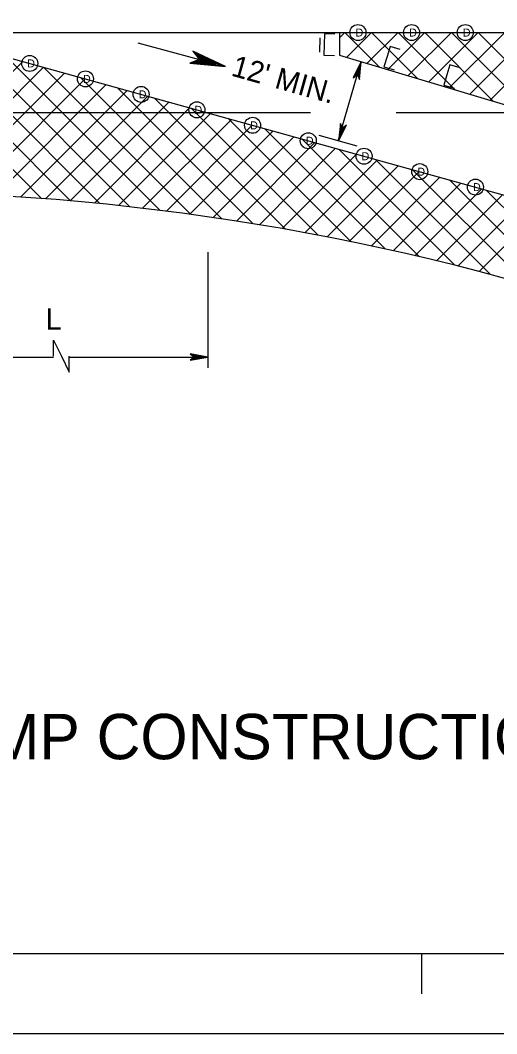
# Model space of a CAD drawing. Extents: x 499945 to 500993, y 499985 to 500645.
# Drawn here: x 500389.7 to 500479.1, y 499985 to 500174.8 of the extents above; entities that cross this region are included whole.
import ezdxf

# ---------------------------------------------------------------- set-up
doc = ezdxf.new("R2010")
doc.units = 0
for name, color, linetype in [('1', 7, 'Continuous'), ('24', 7, 'Continuous'), ('39', 7, 'Continuous'), ('41', 7, 'Continuous'), ('5', 7, 'Continuous'), ('56', 7, 'Continuous'), ('60', 7, 'Continuous')]:
    doc.layers.add(name, color=color, linetype=linetype)

msp = doc.modelspace()

# ---------------------------------------------------------------- linework, layer by layer
at = {"layer": '1'}
for p, q in [((500168.84, 500172.53), (500754.89, 500172.53)), ((500393.72, 500141.44), (500362.64, 500172.53)), ((500399.16, 500141), (500367.63, 500172.53)), ((500370.61, 500172.53), (500485.52, 500140.67)), ((500404.67, 500140.48), (500373.4, 500171.75)), ((500449.59, 500171.55), (500450.57, 500172.53)), ((500457, 500166.1), (500450.57, 500172.53)), ((500450.95, 500167.91), (500455.56, 500172.53)), ((500454.79, 500166.76), (500460.56, 500172.53)), ((500464.14, 500163.96), (500455.56, 500172.53)), ((500458.63, 500165.61), (500465.56, 500172.53)), ((500471.28, 500161.81), (500460.56, 500172.53)), ((500462.48, 500164.45), (500470.55, 500172.53)), ((500478.41, 500159.67), (500465.56, 500172.53)), ((500466.32, 500163.3), (500475.55, 500172.53)), ((500470.16, 500162.15), (500480.55, 500172.53)), ((500485.55, 500157.53), (500470.55, 500172.53)), ((500474.01, 500160.99), (500485.54, 500172.53)), ((500492.69, 500155.39), (500475.55, 500172.53)), ((500477.85, 500159.84), (500490.54, 500172.53)), ((500410.26, 500139.89), (500380.31, 500169.84)), ((500365.63, 500142.55), (500390.18, 500167.1)), ((500415.92, 500139.23), (500387.23, 500167.92)), ((500449.59, 500168.32), (500535.48, 500142.55)), ((500370.63, 500142.55), (500394.1, 500166.02)), ((500421.67, 500138.48), (500394.14, 500166.01)), ((500375.53, 500142.46), (500398.01, 500164.93)), ((500380.33, 500142.26), (500401.92, 500163.85)), ((500427.5, 500137.64), (500401.05, 500164.09)), ((500385.08, 500142.01), (500405.83, 500162.77)), ((500389.78, 500141.72), (500409.74, 500161.68)), ((500433.42, 500136.71), (500407.96, 500162.17)), ((500394.44, 500141.39), (500413.65, 500160.6)), ((500399.06, 500141.01), (500417.57, 500159.51)), ((500439.44, 500135.69), (500414.88, 500160.26)), ((500168.84, 500157.54), (500444.17, 500157.54)), ((500403.64, 500140.58), (500421.48, 500158.43)), ((500445.56, 500134.57), (500421.79, 500158.34)), ((500460.22, 500157.54), (500754.89, 500157.54)), ((500408.17, 500140.12), (500425.39, 500157.34)), ((500412.66, 500139.62), (500429.3, 500156.26)), ((500451.79, 500133.34), (500428.7, 500156.43)), ((500417.12, 500139.08), (500433.21, 500155.17)), ((500421.53, 500138.49), (500437.13, 500154.09)), ((500458.13, 500132), (500435.61, 500154.51)), ((500441.04, 500153.01), (500425.91, 500137.88)), ((500430.25, 500137.22), (500444.95, 500151.92)), ((500464.59, 500130.53), (500442.53, 500152.59)), ((500434.55, 500136.53), (500448.86, 500150.84)), ((500471.18, 500128.94), (500449.44, 500150.68)), ((500438.82, 500135.8), (500452.77, 500149.75)), ((500443.06, 500135.04), (500456.69, 500148.67)), ((500477.91, 500127.2), (500456.35, 500148.76)), ((500447.26, 500134.24), (500460.6, 500147.58)), ((500451.42, 500133.41), (500464.51, 500146.5)), ((500484.79, 500125.32), (500463.26, 500146.84)), ((500455.56, 500132.55), (500468.42, 500145.42)), ((500459.66, 500131.66), (500472.33, 500144.33)), ((500491.83, 500123.27), (500470.18, 500144.93)), ((500463.73, 500130.73), (500476.24, 500143.25)), ((500499.05, 500121.05), (500477.09, 500143.01)), ((500467.77, 500129.78), (500480.16, 500142.16)), ((500471.78, 500128.79), (500484.07, 500141.08)), ((500475.76, 500127.77), (500487.98, 500139.99)), ((500424.92, 500131.39), (500424.92, 500109.73)), ((500395.99, 500111.88), (500395.99, 500114.88)), ((500395.99, 500114.88), (500397.43, 500111.88)), ((500370.61, 500111.73), (500395.99, 500111.73)), ((500397.43, 500111.88), (500398.87, 500108.89)), ((500398.87, 500108.89), (500398.87, 500111.88)), ((500398.87, 500111.73), (500424.92, 500111.73)), ((500000, 500000), (500990, 500000)), ((500465, 499992.5), (500465, 500000)), ((500993, 499985), (499944.83, 499985))]:
    msp.add_line(p, q, dxfattribs=at)
msp.add_arc((500358.61, 499678.11), 464.66, 50.9006, 88.2641, dxfattribs=at)
at = {"layer": '24'}
msp.add_line((500411.8, 500170.57), (500423.32, 500167.48), dxfattribs=at)
for points in [[(500428.2, 500166.17), (500422.09, 500169.03), (500423.32, 500167.48), (500421.52, 500166.76), (500428.2, 500166.17), (500427.77, 500166.27), (500422.24, 500168.89), (500423.43, 500167.43), (500421.8, 500166.78), (500427.54, 500166.31), (500427.33, 500166.4), (500422.59, 500168.62), (500423.47, 500167.42), (500422.08, 500166.86), (500427.24, 500166.43), (500427.01, 500166.45), (500422.87, 500168.41), (500423.52, 500167.43), (500422.44, 500166.87), (500426.39, 500166.62), (500426.03, 500166.72), (500423.15, 500168.16), (500423.59, 500167.43), (500422.78, 500166.96), (500425.98, 500166.77), (500425.64, 500166.88), (500423.45, 500167.89), (500423.77, 500167.32), (500423.18, 500167.01), (500425.32, 500166.94), (500425, 500167.06), (500423.7, 500167.69), (500423.84, 500167.32), (500423.37, 500167.08), (500424.83, 500167.08), (500423.99, 500167.53), (500424.05, 500167.25), (500423.59, 500167.11), (500424.59, 500167.1), (500424.04, 500167.41), (500424.24, 500167.15), (500423.92, 500167.11), (500424.25, 500167.21), (500424.11, 500167.29)], [(500453.67, 500167.1), (500452.17, 500164.07), (500452.96, 500164.67), (500453.3, 500163.76), (500453.67, 500167.1), (500453.62, 500166.88), (500452.24, 500164.15), (500452.98, 500164.73), (500453.29, 500163.9), (500453.59, 500166.76), (500453.54, 500166.66), (500452.38, 500164.32), (500452.99, 500164.74), (500453.25, 500164.04), (500453.53, 500166.61), (500453.52, 500166.5), (500452.49, 500164.46), (500452.99, 500164.77), (500453.25, 500164.22), (500453.43, 500166.2), (500453.37, 500166.02), (500452.62, 500164.59), (500452.99, 500164.8), (500453.21, 500164.39), (500453.35, 500165.99), (500453.29, 500165.82), (500452.76, 500164.74), (500453.04, 500164.89), (500453.19, 500164.59), (500453.25, 500165.66), (500453.19, 500165.51), (500452.86, 500164.86), (500453.04, 500164.93), (500453.16, 500164.69), (500453.18, 500165.42), (500452.94, 500165), (500453.08, 500165.03), (500453.15, 500164.8), (500453.16, 500165.3), (500453, 500165.03), (500453.14, 500165.12), (500453.15, 500164.97), (500453.1, 500165.13), (500453.07, 500165.06)], [(500449.4, 500152.18), (500450.9, 500155.2), (500450.11, 500154.6), (500449.77, 500155.51), (500449.4, 500152.18), (500449.45, 500152.39), (500450.83, 500155.12), (500450.08, 500154.55), (500449.78, 500155.37), (500449.48, 500152.51), (500449.52, 500152.61), (500450.69, 500154.95), (500450.08, 500154.53), (500449.81, 500155.23), (500449.54, 500152.66), (500449.55, 500152.77), (500450.58, 500154.82), (500450.08, 500154.5), (500449.82, 500155.05), (500449.64, 500153.07), (500449.7, 500153.25), (500450.45, 500154.68), (500450.08, 500154.47), (500449.85, 500154.88), (500449.72, 500153.28), (500449.78, 500153.45), (500450.31, 500154.53), (500450.02, 500154.38), (500449.88, 500154.68), (500449.82, 500153.61), (500449.88, 500153.77), (500450.21, 500154.41), (500450.02, 500154.34), (500449.91, 500154.58), (500449.89, 500153.85), (500450.12, 500154.27), (500449.98, 500154.24), (500449.92, 500154.47), (500449.9, 500153.97), (500450.06, 500154.24), (500449.93, 500154.15), (500449.92, 500154.3), (500449.96, 500154.14), (500450, 500154.21)], [(500424.92, 500111.73), (500421.59, 500112.32), (500422.39, 500111.73), (500421.61, 500111.15), (500424.92, 500111.73), (500424.69, 500111.72), (500421.68, 500112.27), (500422.45, 500111.72), (500421.74, 500111.2), (500424.58, 500111.71), (500424.46, 500111.73), (500421.89, 500112.19), (500422.47, 500111.72), (500421.87, 500111.27), (500424.41, 500111.73), (500424.3, 500111.71), (500422.05, 500112.12), (500422.49, 500111.73), (500422.04, 500111.32), (500423.98, 500111.71), (500423.8, 500111.71), (500422.22, 500112.04), (500422.52, 500111.74), (500422.19, 500111.41), (500423.76, 500111.73), (500423.58, 500111.74), (500422.4, 500111.94), (500422.63, 500111.71), (500422.38, 500111.48), (500423.42, 500111.73), (500423.25, 500111.75), (500422.54, 500111.88), (500422.66, 500111.72), (500422.46, 500111.54), (500423.17, 500111.73), (500422.7, 500111.84), (500422.77, 500111.71), (500422.57, 500111.59), (500423.05, 500111.71), (500422.75, 500111.79), (500422.87, 500111.69), (500422.73, 500111.63), (500422.87, 500111.72), (500422.8, 500111.74)]]:
    msp.add_lwpolyline(points, dxfattribs=at)
at = {"layer": '39'}
msp.add_line((500445.68, 500153.31), (500452.8, 500151.29), dxfattribs=at)
at = {"layer": '41'}
msp.add_lwpolyline([(499944.83, 500645), (500993, 500645), (500993, 499985), (499944.83, 499985)], close=True, dxfattribs=at)
at = {"layer": '5'}
for p, q in [((500449.59, 500172.53), (500754.89, 500172.53)), ((500449.59, 500172.53), (500449.59, 500168.32)), ((500449.33, 500152.27), (500453.67, 500167.1))]:
    msp.add_line(p, q, dxfattribs=at)
at = {"layer": '56'}
msp.add_line((500445.92, 500171.51), (500445.85, 500168.87), dxfattribs=at)
for points in [[(500448.73, 500172.23), (500446.74, 500172.28), (500446.69, 500170.29), (500446.64, 500168.29), (500448.64, 500168.24)], [(500460.97, 500169.37), (500459.06, 500169.94), (500458.49, 500168.03), (500457.91, 500166.12), (500459.83, 500165.54)], [(500472.2, 500165.92), (500470.28, 500166.49), (500469.71, 500164.58), (500469.13, 500162.67), (500471.05, 500162.09)]]:
    msp.add_lwpolyline(points, dxfattribs=at)
for centre in [(500453.04, 500172.53), (500463.1, 500172.53), (500473.16, 500172.53), (500391.5, 500166.74), (500401.95, 500163.84), (500412.39, 500160.95), (500422.84, 500158.05), (500433.29, 500155.15), (500443.73, 500152.26), (500454.18, 500149.36), (500464.63, 500146.47), (500475.07, 500143.57)]:
    msp.add_circle(centre, 1.5, dxfattribs=at)
at = {"layer": '60'}
for centre in [(500453.04, 500172.53), (500463.1, 500172.53), (500473.16, 500172.53), (500391.5, 500166.74), (500401.95, 500163.84), (500412.39, 500160.95), (500422.84, 500158.05), (500433.29, 500155.15), (500443.73, 500152.26), (500454.18, 500149.36), (500464.63, 500146.47), (500475.07, 500143.57)]:
    msp.add_circle(centre, 1.5, dxfattribs=at)

# ---------------------------------------------------------------- texts
at = {"layer": '1'}
msp.add_text('L', height=4, dxfattribs=at).set_placement((500394.52, 500116.85))
at = {"layer": '5'}
msp.add_text("12' MIN.", height=4, rotation=344.3046, dxfattribs=at).set_placement((500429.09, 500164.5))
msp.add_text('DIVIDED, EXIT RAMP CONSTRUCTION, RIGHT', height=8.5, dxfattribs=at).set_placement((500287.21, 500036.41))
at = {"layer": '56'}
for p in [(500452.58, 500171.78), (500462.64, 500171.78), (500472.7, 500171.78), (500391.04, 500165.99), (500401.49, 500163.09), (500411.93, 500160.2), (500422.38, 500157.3), (500432.83, 500154.4), (500443.27, 500151.51), (500453.72, 500148.61), (500464.17, 500145.72), (500474.61, 500142.82)]:
    msp.add_text('D', height=1.5, dxfattribs=at).set_placement(p)

doc.saveas('drawing.dxf')
